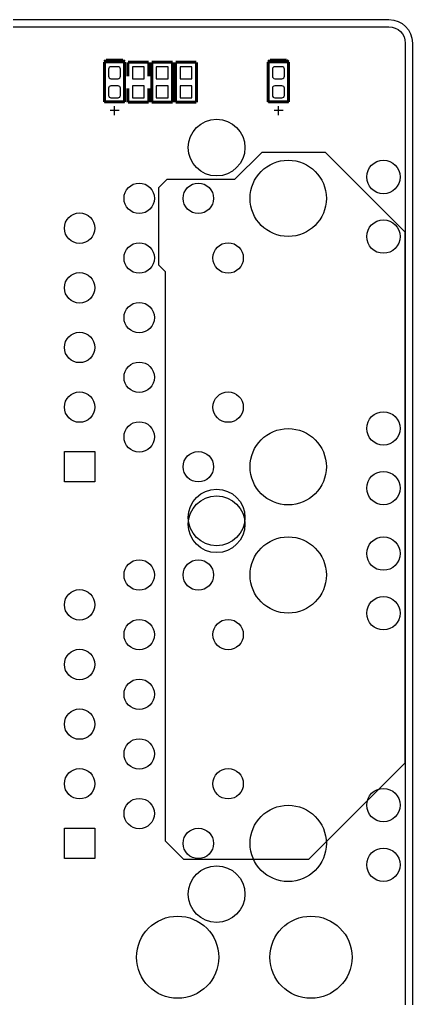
# Model space of a CAD drawing. Extents: x -68.1 to 17, y 26 to 103.8.
# Drawn here: x 0.27 to 17.02, y 62.04 to 103.73 of the extents above; entities that cross this region are included whole.
import ezdxf

# ---------------------------------------------------------------- set-up
doc = ezdxf.new("R2010")
doc.units = 0
for name, color, linetype in [('BG_OUTLINE', 2, 'CONTINUOUS'), ('PG_SILKSCREEN_BOTTOM', 134, 'CONTINUOUS'), ('PIN_BOTTOM', 242, 'CONTINUOUS'), ('RKI_ALL', 1, 'CONTINUOUS'), ('RKO_ALL', 1, 'CONTINUOUS')]:
    doc.layers.add(name, color=color, linetype=linetype)

msp = doc.modelspace()

# ---------------------------------------------------------------- linework, layer by layer
at = {"layer": 'BG_OUTLINE'}
msp.add_lwpolyline([(-66.983102, 103.72598), (16.016986, 103.72598, -0.414199), (17.016984, 102.725982), (17.016984, 29.726128, -0.414243), (16.016986, 28.725876), (-41.66616, 28.725876)], format="xyb", dxfattribs=at)
at = {"layer": 'PG_SILKSCREEN_BOTTOM', "const_width": 0.127}
for points in [[(3.964178, 101.995732), (3.887978, 101.919532)], [(3.887978, 101.919532), (3.887978, 100.217732)], [(4.751578, 101.919532), (3.887978, 101.919532)], [(4.675378, 101.995732), (3.964178, 101.995732)], [(4.751578, 101.919532), (4.675378, 101.995732)], [(4.751578, 100.217732), (4.751578, 101.919532)], [(4.891278, 101.906832), (4.891278, 101.309932)], [(5.780278, 101.906832), (4.891278, 101.906832)], [(5.780278, 101.306122), (5.780278, 101.906832)], [(5.907278, 101.906832), (5.907278, 100.205032)], [(6.796278, 101.906832), (5.907278, 101.906832)], [(6.796278, 100.205032), (6.796278, 101.906832)], [(7.812278, 101.906832), (6.923278, 101.906832)], [(6.923278, 101.906832), (6.923278, 100.205032)], [(7.812278, 100.205032), (7.812278, 101.906832)], [(10.949686, 101.995732), (10.873486, 101.919532)], [(11.737086, 101.919532), (10.873486, 101.919532)], [(10.873486, 101.919532), (10.873486, 100.217732)], [(11.660886, 101.995732), (10.949686, 101.995732)], [(11.737086, 101.919532), (11.660886, 101.995732)], [(11.737086, 100.217732), (11.737086, 101.919532)], [(4.891278, 100.801932), (4.891278, 100.205032)], [(5.780278, 100.205032), (5.780278, 100.801932)], [(3.887978, 100.217732), (4.751578, 100.217732)], [(4.891278, 100.205032), (5.780278, 100.205032)], [(5.907278, 100.205032), (6.796278, 100.205032)], [(6.923278, 100.205032), (7.812278, 100.205032)], [(10.873486, 100.217732), (11.737086, 100.217732)]]:
    msp.add_lwpolyline(points, dxfattribs=at)
at = {"layer": 'PG_SILKSCREEN_BOTTOM'}
for points in [[(3.875278, 101.906832), (4.764278, 101.906832)], [(10.860786, 101.906832), (11.749786, 101.906832)], [(4.764278, 100.205032), (3.875278, 100.205032)], [(11.749786, 100.205032), (10.860786, 100.205032)], [(4.141978, 99.862132), (4.522978, 99.862132)], [(4.319778, 99.658932), (4.319778, 100.039932)], [(11.127486, 99.862132), (11.508486, 99.862132)], [(11.305286, 99.658932), (11.305286, 100.039932)]]:
    msp.add_lwpolyline(points, dxfattribs=at)
at = {"layer": 'PIN_BOTTOM'}
for points in [[(4.167378, 101.208332), (4.472178, 101.208332, 0.414214), (4.573778, 101.309932), (4.573778, 101.614732, 0.414214), (4.472178, 101.716332), (4.167378, 101.716332, 0.414214), (4.065778, 101.614732), (4.065778, 101.309932, 0.414214)], [(11.152886, 101.208332), (11.457686, 101.208332, 0.414214), (11.559286, 101.309932), (11.559286, 101.614732, 0.414214), (11.457686, 101.716332), (11.152886, 101.716332, 0.414214), (11.051286, 101.614732), (11.051286, 101.309932, 0.414214)], [(4.167378, 100.395532), (4.472178, 100.395532, 0.414214), (4.573778, 100.497132), (4.573778, 100.801932, 0.414214), (4.472178, 100.903532), (4.167378, 100.903532, 0.414214), (4.065778, 100.801932), (4.065778, 100.497132, 0.414214)], [(11.152886, 100.395532), (11.457686, 100.395532, 0.414214), (11.559286, 100.497132), (11.559286, 100.801932, 0.414214), (11.457686, 100.903532), (11.152886, 100.903532, 0.414214), (11.051286, 100.801932), (11.051286, 100.497132, 0.414214)]]:
    msp.add_lwpolyline(points, format="xyb", close=True, dxfattribs=at)
for points in [[(5.589778, 101.716332), (5.081778, 101.716332), (5.081778, 101.208332), (5.589778, 101.208332)], [(6.605778, 101.716332), (6.097778, 101.716332), (6.097778, 101.208332), (6.605778, 101.208332)], [(7.113778, 101.208332), (7.621778, 101.208332), (7.621778, 101.716332), (7.113778, 101.716332)], [(5.589778, 100.903532), (5.081778, 100.903532), (5.081778, 100.395532), (5.589778, 100.395532)], [(6.605778, 100.903532), (6.097778, 100.903532), (6.097778, 100.395532), (6.605778, 100.395532)], [(7.113778, 100.395532), (7.621778, 100.395532), (7.621778, 100.903532), (7.113778, 100.903532)], [(3.480054, 84.035138), (2.184654, 84.035138), (2.184654, 85.330538), (3.480054, 85.330538)], [(3.480054, 67.995038), (2.184654, 67.995038), (2.184654, 69.290438), (3.480054, 69.290438)]]:
    msp.add_lwpolyline(points, close=True, dxfattribs=at)
for centre, radius in [((8.672322, 98.272854), 1.2065), ((11.722354, 96.112838), 1.625473), ((15.78229, 97.02292), 0.7112), ((5.372354, 96.112838), 0.6477), ((7.892288, 96.112838), 0.6477), ((2.832354, 94.842838), 0.6477), ((15.78229, 94.48292), 0.7112), ((5.372354, 93.572838), 0.6477), ((9.162288, 93.572838), 0.6477), ((2.832354, 92.302838), 0.6477), ((5.372354, 91.032838), 0.6477), ((2.832354, 89.762838), 0.6477), ((5.372354, 88.492838), 0.6477), ((2.832354, 87.222838), 0.6477), ((9.162288, 87.222838), 0.6477), ((15.78229, 86.312756), 0.7112), ((5.372354, 85.952838), 0.6477), ((11.722354, 84.682838), 1.625473), ((7.892288, 84.682838), 0.6477), ((15.78229, 83.772756), 0.7112), ((8.672322, 82.522822), 1.2065), ((8.672322, 82.232754), 1.2065), ((11.722354, 80.072738), 1.625473), ((15.78229, 80.98282), 0.7112), ((5.372354, 80.072738), 0.6477), ((7.892288, 80.072738), 0.6477), ((2.832354, 78.802738), 0.6477), ((15.78229, 78.44282), 0.7112), ((5.372354, 77.532738), 0.6477), ((9.162288, 77.532738), 0.6477), ((2.832354, 76.262738), 0.6477), ((5.372354, 74.992738), 0.6477), ((2.832354, 73.722738), 0.6477), ((5.372354, 72.452738), 0.6477), ((2.832354, 71.182738), 0.6477), ((9.162288, 71.182738), 0.6477), ((15.78229, 70.272656), 0.7112), ((5.372354, 69.912738), 0.6477), ((11.722354, 68.642738), 1.625473), ((7.892288, 68.642738), 0.6477), ((15.78229, 67.732656), 0.7112), ((8.672322, 66.482722), 1.2065), ((7.012178, 63.794894), 1.75006), ((12.692126, 63.794894), 1.75006)]:
    msp.add_circle(centre, radius, dxfattribs=at)
at = {"layer": 'RKI_ALL'}
msp.add_lwpolyline([(16.712184, 29.726128, -0.414256), (16.016986, 29.030676), (-42.456354, 29.030676), (-42.456354, 29.830776), (-48.066198, 29.830776), (-48.066198, 29.030676), (-66.983102, 29.030676, -0.414321), (-67.6783, 29.726128), (-67.6783, 102.725982, -0.414214), (-66.983102, 103.42118), (16.016986, 103.42118, -0.414192), (16.712184, 102.725982)], format="xyb", close=True, dxfattribs=at)
at = {"layer": 'RKO_ALL'}
msp.add_lwpolyline([(13.3096, 98.07194), (10.59434, 98.07194), (9.4361, 96.9137), (6.55066, 96.9137), (6.19506, 96.5581), (6.19506, 93.27642), (6.477, 92.99448), (6.477, 68.75018), (7.25678, 67.9704), (12.60094, 67.9704), (16.70304, 72.0725), (16.70304, 94.6785)], close=True, dxfattribs=at)

doc.saveas('drawing.dxf')
